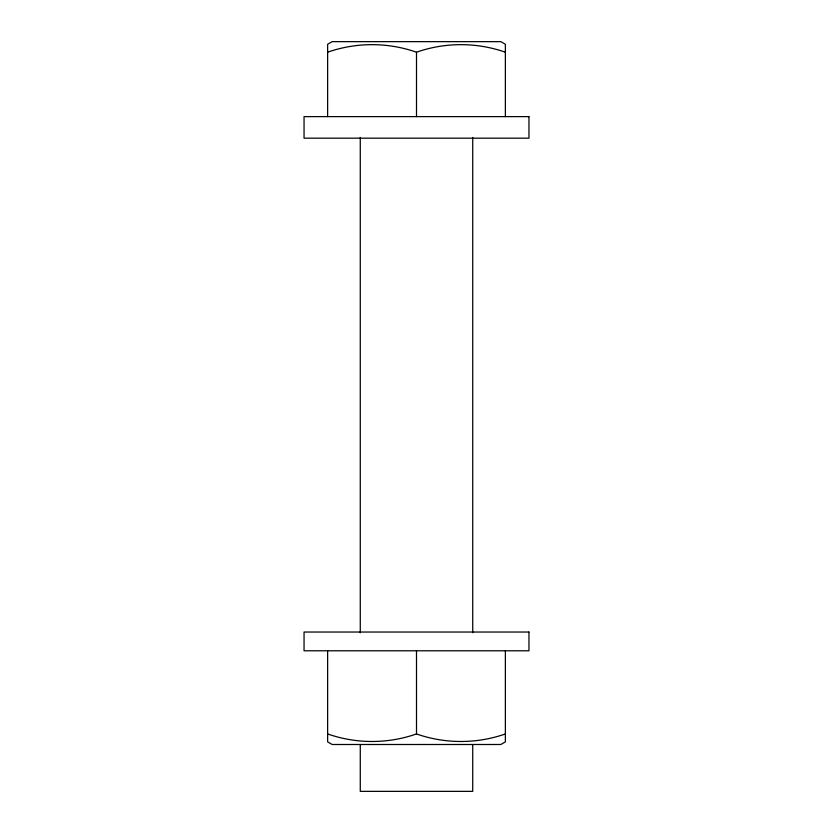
<?xml version="1.0" encoding="UTF-8"?>
<svg xmlns="http://www.w3.org/2000/svg" width="833" height="833" viewBox="0 0 833 833"><rect width="100%" height="100%" fill="white"/><g stroke="black" fill="none" stroke-linecap="round" stroke-linejoin="round"><path stroke-width="1.25" d="M327.629 52.198C356.347 42.15 387.782 42.15 416.5 52.198C445.218 42.15 476.653 42.15 505.371 52.198M505.371 733.946C476.653 743.994 445.218 743.994 416.5 733.946C387.782 743.994 356.347 743.994 327.629 733.946M505.371 116.62L505.371 44.264L500.841 41.65L332.159 41.65L327.629 44.264L327.629 116.62M505.371 650.781L505.371 741.88L500.841 744.494L332.159 744.494L327.629 741.88L327.629 650.781M472.728 137.424L472.728 632.747M472.728 744.546L472.728 791.35L360.272 791.35L360.272 744.546M416.5 52.198L416.5 116.62M416.5 650.781L416.5 733.946M360.272 137.424L360.272 632.747M528.955 116.62L304.045 116.62L304.045 138.174L528.955 138.174L528.955 116.62M528.955 632.039L304.045 632.039L304.045 650.781L528.955 650.781L528.955 632.039"/></g></svg>
